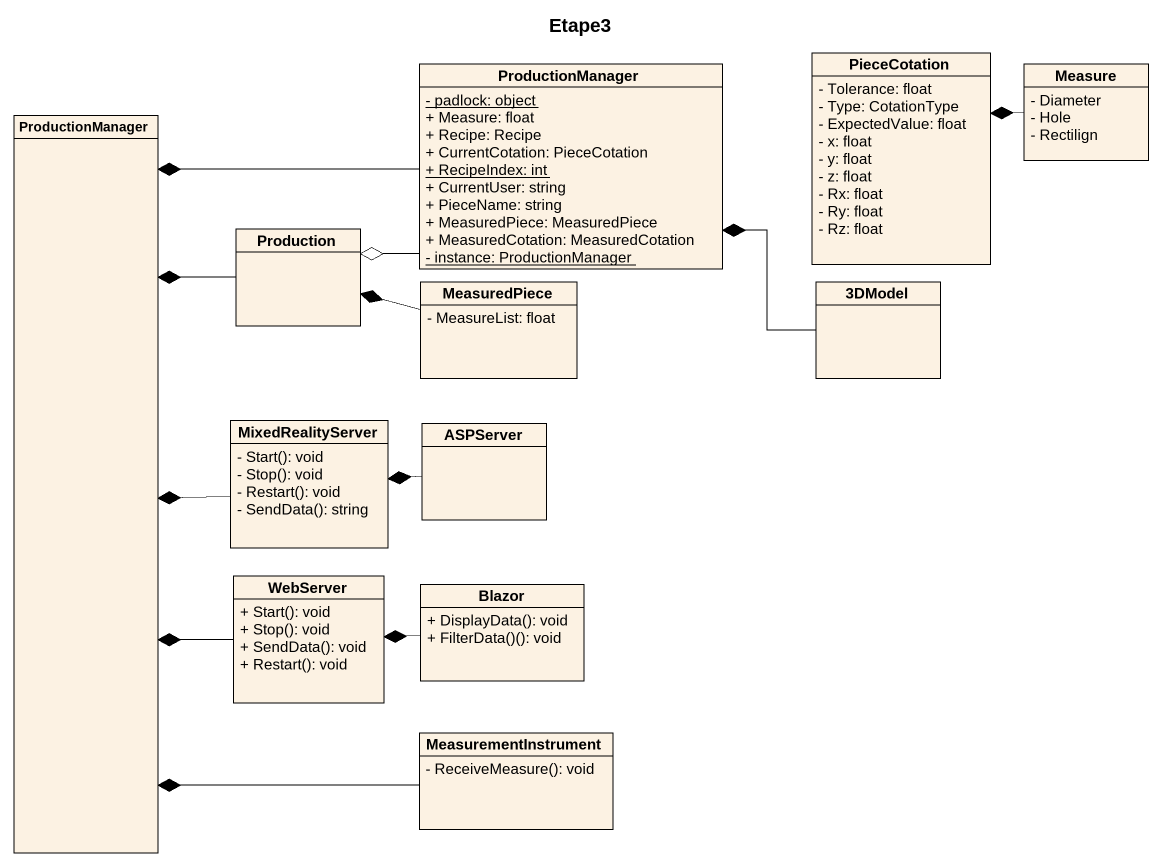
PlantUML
@startuml
title Etape3
hide circle
hide empty members
skinparam classAttributeIconSize 0
class ProductionManager {
  {static} - padlock: object
  + Measure: float
  + Recipe: Recipe
  + CurrentCotation: PieceCotation
  {static} + RecipeIndex: int
  + CurrentUser: string
  + PieceName: string
  + MeasuredPiece: MeasuredPiece
  + MeasuredCotation: MeasuredCotation
  {static} - instance: ProductionManager
}
class PieceCotation {
  - Tolerance: float
  - Type: CotationType
  - ExpectedValue: float
  - x: float
  - y: float
  - z: float
  - Rx: float
  - Ry: float
  - Rz: float
}
class Measure {
  - Diameter
  - Hole
  - Rectilign
}
class "ProductionManager" as ProductionManager_2
class Production
class MeasuredPiece {
  - MeasureList: float
}
class "3DModel" as c3DModel
class MixedRealityServer {
  - Start(): void
  - Stop(): void
  - Restart(): void
  - SendData(): string
}
class ASPServer
class WebServer {
  + Start(): void
  + Stop(): void
  + SendData(): void
  + Restart(): void
}
class Blazor {
  + DisplayData(): void
  + FilterData()(): void
}
class MeasurementInstrument {
  - ReceiveMeasure(): void
}
ProductionManager --* ProductionManager_2
ProductionManager -left-o Production
Measure -left-* PieceCotation
Production --* ProductionManager_2
MeasuredPiece -left-* Production
c3DModel -left-* ProductionManager
MixedRealityServer -left-* ProductionManager_2
ASPServer -left-* MixedRealityServer
WebServer -up-* ProductionManager_2
Blazor -left-* WebServer
MeasurementInstrument -up-* ProductionManager_2
@enduml
